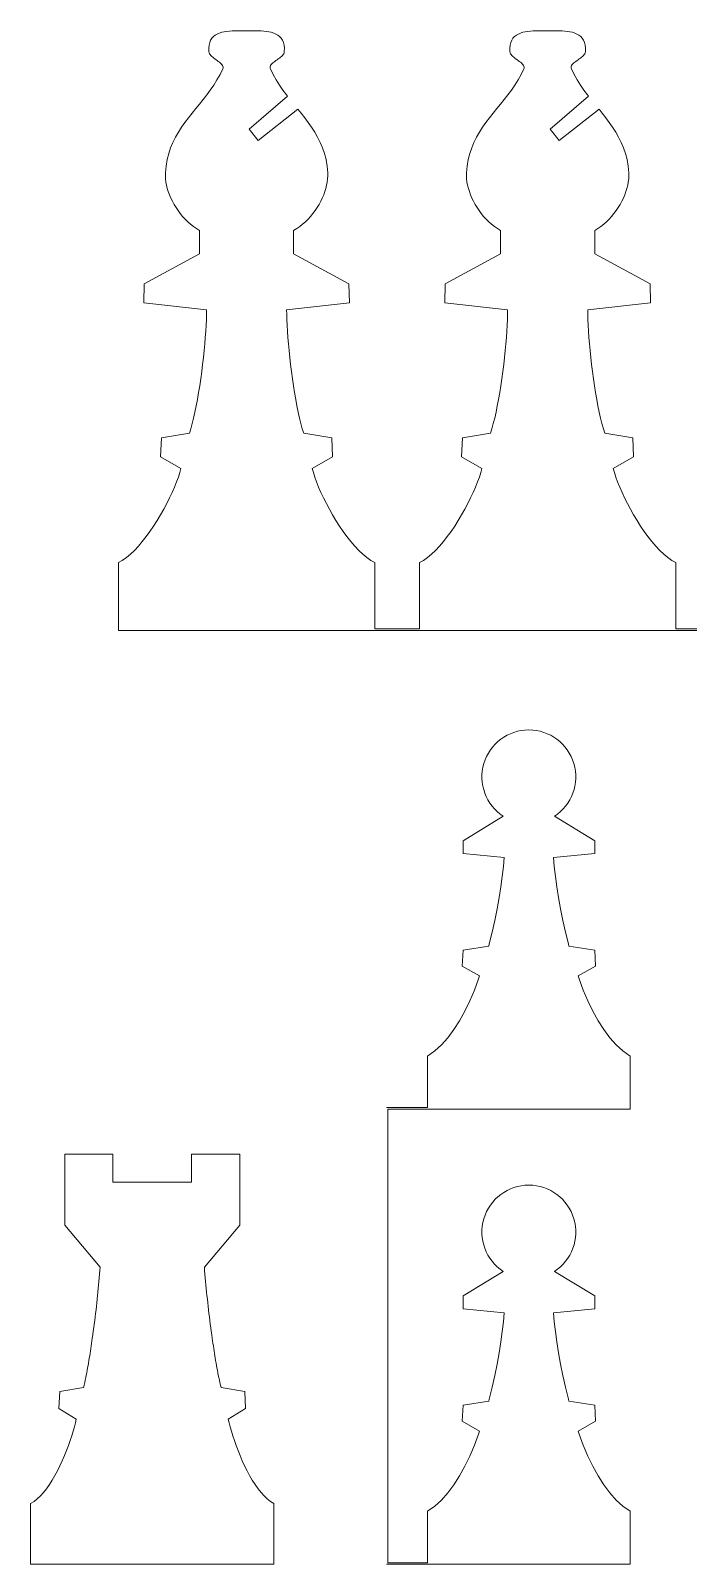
# Model space of a CAD drawing. Extents: x -85 to 527, y -293 to -76.
# Drawn here: x 282.6 to 365.4, y -292.9 to -99.8 of the extents above; entities that cross this region are included whole.
import ezdxf

# ---------------------------------------------------------------- set-up
doc = ezdxf.new("R2010")
doc.units = 0
doc.header["$MEASUREMENT"] = 0

# ---------------------------------------------------------------- blocks, each defined once
blk = doc.blocks.new('*E42')
at = {"color": 30, "linetype": 'Continuous', "lineweight": 0, "flags": 128}
blk.add_lwpolyline([(304.726869, -134.961876), (304.724511, -135.544948), (304.708003, -136.18955), (304.677851, -136.888831), (304.63456, -137.63594), (304.578637, -138.424027), (304.510586, -139.246239), (304.430914, -140.095726), (304.340126, -140.965638), (304.238727, -141.849122), (304.127224, -142.739328), (304.006122, -143.629406), (303.875927, -144.512502), (303.737144, -145.381768), (303.590279, -146.230352), (303.435837, -147.051402), (303.274325, -147.838068), (303.106247, -148.583499), (302.93211, -149.280843), (302.752419, -149.92325), (302.56768, -150.503868)], dxfattribs=at)
blk = doc.blocks.new('*E43')
at = {"color": 30, "linetype": 'Continuous', "lineweight": 0, "flags": 128}
blk.add_lwpolyline([(301.503208, -154.931883), (301.361867, -155.451785), (301.178772, -156.019759), (300.956447, -156.629066), (300.697417, -157.272965), (300.404206, -157.944719), (300.079341, -158.637588), (299.725345, -159.344832), (299.344743, -160.059713), (298.940061, -160.775491), (298.513823, -161.485427), (298.068555, -162.182782), (297.60678, -162.860818), (297.131025, -163.512794), (296.643813, -164.131971), (296.14767, -164.711611), (295.645121, -165.244974), (295.13869, -165.725321), (294.630903, -166.145913), (294.124284, -166.50001), (293.621358, -166.780874)], dxfattribs=at)
blk = doc.blocks.new('*E44')
at = {"color": 30, "linetype": 'Continuous', "lineweight": 0, "flags": 128}
blk.add_lwpolyline([(303.847538, -124.952449), (303.453917, -124.716174), (303.074707, -124.454653), (302.710641, -124.169891), (302.362452, -123.863897), (302.030873, -123.538677), (301.716636, -123.196238), (301.420474, -122.838587), (301.14312, -122.46773), (300.885306, -122.085674), (300.647766, -121.694427), (300.431232, -121.295995), (300.236437, -120.892384), (300.064114, -120.485603), (299.914995, -120.077657), (299.789814, -119.670553), (299.689302, -119.266298), (299.614193, -118.8669), (299.565219, -118.474364), (299.543114, -118.090698), (299.54861, -117.717909), (299.627657, -116.861617), (299.767381, -116.053347), (299.962622, -115.288644), (300.208224, -114.563051), (300.499031, -113.872112), (300.829883, -113.21137), (301.195625, -112.57637), (301.591099, -111.962655), (302.011147, -111.36577), (302.450612, -110.781257), (302.904337, -110.204662), (303.367165, -109.631526), (303.833938, -109.057395), (304.299499, -108.477813), (304.758691, -107.888322), (305.206357, -107.284467), (305.637338, -106.661792), (306.046478, -106.01584), (306.42862, -105.342155), (306.778606, -104.636281), (306.8173, -104.516046), (306.822803, -104.40057), (306.798425, -104.289257), (306.747477, -104.181511), (306.673269, -104.076736), (306.579111, -103.974334), (306.468315, -103.87371), (306.344189, -103.774268), (306.210044, -103.67541), (306.069191, -103.576541), (305.924939, -103.477063), (305.7806, -103.376382), (305.639483, -103.2739), (305.504899, -103.169021), (305.380158, -103.061148), (305.26857, -102.949685), (305.173446, -102.834037), (305.098096, -102.713606), (305.04583, -102.587795), (305.019958, -102.45601), (305.006937, -102.025925), (305.043465, -101.645399), (305.125683, -101.3114), (305.249731, -101.020893), (305.411752, -100.770848), (305.607887, -100.55823), (305.834276, -100.380008), (306.087062, -100.233149), (306.362385, -100.11462), (306.656387, -100.021389), (306.965209, -99.950422), (307.284993, -99.898688), (307.611878, -99.863153), (307.942008, -99.840786), (308.271523, -99.828552), (308.596565, -99.82342), (308.913274, -99.822358), (309.217792, -99.822331), (309.506261, -99.820309), (309.774821, -99.813257)], dxfattribs=at)
blk = doc.blocks.new('*E45')
at = {"color": 30, "linetype": 'Continuous', "lineweight": 0, "flags": 128}
blk.add_lwpolyline([(314.822848, -134.961876), (314.825206, -135.544948), (314.841714, -136.18955), (314.871867, -136.888831), (314.915157, -137.63594), (314.971081, -138.424027), (315.039132, -139.246239), (315.118804, -140.095726), (315.209592, -140.965638), (315.31099, -141.849122), (315.422493, -142.739328), (315.543596, -143.629406), (315.673791, -144.512502), (315.812574, -145.381768), (315.959439, -146.230352), (316.113881, -147.051402), (316.275393, -147.838068), (316.44347, -148.583499), (316.617607, -149.280843), (316.797298, -149.92325), (316.982037, -150.503868)], dxfattribs=at)
blk = doc.blocks.new('*E46')
at = {"color": 30, "linetype": 'Continuous', "lineweight": 0, "flags": 128}
blk.add_lwpolyline([(318.046509, -154.931883), (318.18785, -155.451785), (318.370945, -156.019759), (318.59327, -156.629066), (318.8523, -157.272965), (319.145511, -157.944719), (319.470376, -158.637588), (319.824372, -159.344832), (320.204974, -160.059713), (320.609656, -160.775491), (321.035894, -161.485427), (321.481162, -162.182782), (321.942937, -162.860818), (322.418692, -163.512794), (322.905904, -164.131971), (323.402047, -164.711611), (323.904596, -165.244974), (324.411027, -165.725321), (324.918814, -166.145913), (325.425433, -166.50001), (325.928359, -166.780874)], dxfattribs=at)
blk = doc.blocks.new('*E47')
at = {"color": 30, "linetype": 'Continuous', "lineweight": 0, "flags": 128}
blk.add_lwpolyline([(342.648173, -134.961876), (342.645815, -135.544948), (342.629307, -136.18955), (342.599155, -136.888831), (342.555864, -137.63594), (342.499941, -138.424027), (342.43189, -139.246239), (342.352218, -140.095726), (342.26143, -140.965638), (342.160031, -141.849122), (342.048528, -142.739328), (341.927426, -143.629406), (341.797231, -144.512502), (341.658448, -145.381768), (341.511583, -146.230352), (341.357141, -147.051402), (341.195629, -147.838068), (341.027551, -148.583499), (340.853414, -149.280843), (340.673723, -149.92325), (340.488984, -150.503868)], dxfattribs=at)
blk = doc.blocks.new('*E48')
at = {"color": 30, "linetype": 'Continuous', "lineweight": 0, "flags": 128}
blk.add_lwpolyline([(339.424512, -154.931883), (339.283171, -155.451785), (339.100076, -156.019759), (338.877751, -156.629066), (338.618721, -157.272965), (338.32551, -157.944719), (338.000645, -158.637588), (337.646649, -159.344832), (337.266047, -160.059713), (336.861365, -160.775491), (336.435127, -161.485427), (335.989859, -162.182782), (335.528085, -162.860818), (335.052329, -163.512794), (334.565118, -164.131971), (334.068975, -164.711611), (333.566426, -165.244974), (333.059995, -165.725321), (332.552208, -166.145913), (332.045589, -166.50001), (331.542663, -166.780874)], dxfattribs=at)
blk = doc.blocks.new('*E49')
at = {"color": 30, "linetype": 'Continuous', "lineweight": 0, "flags": 128}
blk.add_lwpolyline([(341.768842, -124.952449), (341.375221, -124.716174), (340.996011, -124.454653), (340.631945, -124.169891), (340.283756, -123.863897), (339.952177, -123.538677), (339.63794, -123.196238), (339.341778, -122.838587), (339.064424, -122.46773), (338.806611, -122.085674), (338.56907, -121.694427), (338.352537, -121.295995), (338.157742, -120.892384), (337.985418, -120.485603), (337.836299, -120.077657), (337.711118, -119.670553), (337.610606, -119.266298), (337.535497, -118.8669), (337.486524, -118.474364), (337.464418, -118.090698), (337.469914, -117.717909), (337.548961, -116.861617), (337.688685, -116.053347), (337.883926, -115.288644), (338.129528, -114.563051), (338.420335, -113.872112), (338.751187, -113.21137), (339.116929, -112.57637), (339.512403, -111.962655), (339.932451, -111.36577), (340.371916, -110.781257), (340.825641, -110.204662), (341.288469, -109.631526), (341.755242, -109.057395), (342.220803, -108.477813), (342.679995, -107.888322), (343.127661, -107.284467), (343.558642, -106.661792), (343.967782, -106.01584), (344.349924, -105.342155), (344.69991, -104.636281), (344.738604, -104.516046), (344.744107, -104.40057), (344.719729, -104.289257), (344.668781, -104.181511), (344.594573, -104.076736), (344.500415, -103.974334), (344.389618, -103.873711), (344.265493, -103.774268), (344.131348, -103.67541), (343.990495, -103.576541), (343.846243, -103.477064), (343.701904, -103.376382), (343.560787, -103.2739), (343.426203, -103.169021), (343.301462, -103.061148), (343.189875, -102.949686), (343.09475, -102.834037), (343.0194, -102.713606), (342.967134, -102.587795), (342.941263, -102.45601), (342.928243, -102.025925), (342.964771, -101.645399), (343.046989, -101.3114), (343.171038, -101.020893), (343.333059, -100.770848), (343.529193, -100.55823), (343.755583, -100.380008), (344.008368, -100.233149), (344.283691, -100.11462), (344.577693, -100.021389), (344.886515, -99.950422), (345.206298, -99.898688), (345.533184, -99.863153), (345.863313, -99.840786), (346.192828, -99.828552), (346.517869, -99.82342), (346.834578, -99.822358), (347.139096, -99.822331), (347.427565, -99.820309), (347.696125, -99.813257)], dxfattribs=at)
blk = doc.blocks.new('*E50')
at = {"color": 30, "linetype": 'Continuous', "lineweight": 0, "flags": 128}
blk.add_lwpolyline([(352.744153, -134.961876), (352.746511, -135.544948), (352.763019, -136.18955), (352.793171, -136.888831), (352.836462, -137.63594), (352.892385, -138.424027), (352.960436, -139.246239), (353.040108, -140.095726), (353.130896, -140.965638), (353.232295, -141.849122), (353.343798, -142.739328), (353.4649, -143.629406), (353.595095, -144.512502), (353.733878, -145.381768), (353.880743, -146.230352), (354.035185, -147.051402), (354.196697, -147.838068), (354.364775, -148.583499), (354.538912, -149.280843), (354.718603, -149.92325), (354.903342, -150.503868)], dxfattribs=at)
blk = doc.blocks.new('*E51')
at = {"color": 30, "linetype": 'Continuous', "lineweight": 0, "flags": 128}
blk.add_lwpolyline([(355.967814, -154.931883), (356.109155, -155.451785), (356.29225, -156.019759), (356.514575, -156.629066), (356.773605, -157.272965), (357.066816, -157.944719), (357.391681, -158.637588), (357.745677, -159.344832), (358.126279, -160.059713), (358.530961, -160.775491), (358.957198, -161.485427), (359.402467, -162.182782), (359.864241, -162.860818), (360.339997, -163.512794), (360.827208, -164.131971), (361.323351, -164.711611), (361.8259, -165.244974), (362.332331, -165.725321), (362.840118, -166.145913), (363.346737, -166.50001), (363.849663, -166.780874)], dxfattribs=at)

msp = doc.modelspace()

# ---------------------------------------------------------------- linework, layer by layer
at = {"color": 30, "linetype": 'Continuous', "lineweight": 0}
for p, q in [((314.939037, -108.078332), (310.11537, -112.229192)), ((352.860341, -108.078332), (348.036675, -112.229192)), ((311.23359, -113.659333), (316.250355, -109.715489)), ((349.154895, -113.659333), (354.17166, -109.715489)), ((310.11537, -112.229192), (311.23359, -113.659333)), ((348.036675, -112.229192), (349.154895, -113.659333)), ((303.847538, -127.925546), (303.847538, -124.952449)), ((315.702179, -127.925546), (315.702179, -124.952449)), ((341.768842, -127.925546), (341.768842, -124.952449)), ((353.623484, -127.925546), (353.623484, -124.952449)), ((296.878082, -131.69147), (303.847538, -127.925546)), ((322.671635, -131.69147), (315.702179, -127.925546)), ((334.799387, -131.69147), (341.768842, -127.925546)), ((360.592939, -131.69147), (353.623484, -127.925546)), ((296.812947, -134.069948), (296.878082, -131.69147)), ((322.73677, -134.069948), (322.671635, -131.69147)), ((334.734251, -134.069948), (334.799387, -131.69147)), ((360.658074, -134.069948), (360.592939, -131.69147)), ((304.726869, -134.961876), (296.812947, -134.069948)), ((314.822848, -134.961876), (322.73677, -134.069948)), ((342.648173, -134.961876), (334.734251, -134.069948)), ((352.744153, -134.961876), (360.658074, -134.069948)), ((299.04834, -151.060695), (302.56768, -150.503868)), ((320.501377, -151.060695), (316.982037, -150.503868)), ((336.969645, -151.060695), (340.488984, -150.503868)), ((358.422681, -151.060695), (354.903342, -150.503868)), ((298.939593, -153.450663), (299.04834, -151.060695)), ((320.610124, -153.450663), (320.501377, -151.060695)), ((336.860898, -153.450663), (336.969645, -151.060695)), ((358.531428, -153.450663), (358.422681, -151.060695)), ((301.503208, -154.931883), (298.939593, -153.450663)), ((318.046509, -154.931883), (320.610124, -153.450663)), ((339.424512, -154.931883), (336.860898, -153.450663)), ((355.967814, -154.931883), (358.531428, -153.450663)), ((293.621358, -175.334092), (293.621358, -166.780874)), ((325.928359, -175.134092), (325.928359, -166.780874)), ((331.542663, -175.134092), (331.542663, -166.780874)), ((363.849663, -175.134092), (363.849663, -166.780874)), ((309.774859, -175.334092), (293.621358, -175.334092)), ((309.774859, -175.334092), (325.928359, -175.334092)), ((325.928359, -175.134092), (331.542663, -175.134092)), ((331.542663, -175.334092), (325.928359, -175.334092)), ((347.696163, -175.334092), (331.542663, -175.334092)), ((347.696163, -175.334092), (363.849663, -175.334092)), ((363.849663, -175.134092), (369.707581, -175.134092)), ((363.849663, -175.334092), (369.707581, -175.334092)), ((342.110073, -198.721097), (337.037561, -201.810811)), ((348.555054, -198.721097), (353.627566, -201.810811)), ((337.037561, -201.810811), (337.037561, -203.420289)), ((353.627566, -201.810811), (353.627566, -203.420289)), ((337.037561, -203.420289), (342.237413, -203.915513)), ((353.627566, -203.420289), (348.427714, -203.915513)), ((336.944707, -217.5806), (337.037561, -215.568753)), ((337.037561, -215.568753), (340.279968, -215.062992)), ((353.627566, -215.568753), (350.385159, -215.062992)), ((353.72042, -217.5806), (353.627566, -215.568753)), ((339.133664, -218.827475), (336.944707, -217.5806)), ((351.531463, -218.827475), (353.72042, -217.5806)), ((332.580548, -235.394374), (332.580548, -228.905075)), ((358.084579, -235.594374), (358.084579, -228.905075)), ((332.580548, -235.394374), (327.391697, -235.394374)), ((345.332563, -235.594374), (327.565569, -235.594374)), ((327.565569, -235.594374), (327.565569, -292.700767)), ((345.332563, -235.594374), (358.084579, -235.594374)), ((292.945255, -241.248538), (286.878761, -241.248538)), ((286.878761, -241.248538), (286.878761, -250.208618)), ((292.945255, -244.806217), (292.945255, -241.248538)), ((302.849735, -244.806217), (302.849735, -241.248538)), ((302.849735, -241.248538), (308.91623, -241.248538)), ((308.91623, -241.248538), (308.91623, -250.208618)), ((297.897495, -244.806217), (292.945255, -244.806217)), ((297.897495, -244.806217), (302.849735, -244.806217)), ((286.878761, -250.208618), (291.335777, -255.479254)), ((308.91623, -250.208618), (304.459213, -255.479254)), ((342.110073, -256.02749), (337.037561, -259.117204)), ((348.555054, -256.02749), (353.627566, -259.117204)), ((337.037561, -259.117204), (337.037561, -260.726682)), ((353.627566, -259.117204), (353.627566, -260.726682)), ((337.037561, -260.726682), (342.237413, -261.221906)), ((353.627566, -260.726682), (348.427714, -261.221906)), ((286.13972, -273.293249), (286.232574, -271.152053)), ((286.232574, -271.152053), (289.237582, -270.653187)), ((309.562416, -271.152053), (306.557408, -270.653187)), ((309.655271, -273.293249), (309.562416, -271.152053)), ((288.328677, -274.620289), (286.13972, -273.293249)), ((307.466314, -274.620289), (309.655271, -273.293249)), ((336.944707, -274.886993), (337.037561, -272.875146)), ((337.037561, -272.875146), (340.279968, -272.369385)), ((353.627566, -272.875146), (350.385159, -272.369385)), ((353.72042, -274.886993), (353.627566, -272.875146)), ((339.133664, -276.133868), (336.944707, -274.886993)), ((351.531463, -276.133868), (353.72042, -274.886993)), ((282.576507, -292.900767), (282.576507, -285.237856)), ((313.218483, -292.900767), (313.218483, -285.237856)), ((332.580548, -292.700767), (332.580548, -286.211468)), ((358.084579, -292.900767), (358.084579, -286.211468)), ((297.897495, -292.900767), (282.576507, -292.900767)), ((297.897495, -292.900767), (313.218483, -292.900767)), ((345.332563, -292.900767), (327.409286, -292.900767)), ((332.580548, -292.700767), (327.565569, -292.700767)), ((345.332563, -292.900767), (358.084579, -292.900767))]:
    msp.add_line(p, q, dxfattribs=at)
at = {"color": 30, "linetype": 'Continuous', "lineweight": 0, "flags": 128}
for points in [[(314.939037, -108.078332), (314.791026, -107.888322), (314.343361, -107.284467), (313.912379, -106.661792), (313.503239, -106.01584), (313.121097, -105.342155), (312.771111, -104.636281), (312.732417, -104.516046), (312.726915, -104.40057), (312.751292, -104.289257), (312.80224, -104.181511), (312.876448, -104.076736), (312.970606, -103.974334), (313.081403, -103.873711), (313.205529, -103.774268), (313.339673, -103.67541), (313.480526, -103.576541), (313.624778, -103.477064), (313.769117, -103.376382), (313.910234, -103.2739), (314.044818, -103.169021), (314.169559, -103.061148), (314.281147, -102.949686), (314.376271, -102.834037), (314.451621, -102.713606), (314.503887, -102.587795), (314.529759, -102.45601), (314.542779, -102.025925), (314.506252, -101.645399), (314.424034, -101.311399), (314.299985, -101.020893), (314.137964, -100.770847), (313.94183, -100.55823), (313.71544, -100.380008), (313.462655, -100.233149), (313.187331, -100.11462), (312.89333, -100.021388), (312.584508, -99.950422), (312.264724, -99.898688), (311.937839, -99.863153), (311.607709, -99.840785), (311.278194, -99.828552), (310.953152, -99.82342), (310.636443, -99.822357), (310.331925, -99.822331), (310.043457, -99.820308), (309.774897, -99.813257)], [(352.860341, -108.078332), (352.71233, -107.888322), (352.264665, -107.284467), (351.833684, -106.661792), (351.424543, -106.01584), (351.042402, -105.342155), (350.692416, -104.636281), (350.653722, -104.516046), (350.648219, -104.40057), (350.672597, -104.289257), (350.723545, -104.181511), (350.797752, -104.076736), (350.89191, -103.974334), (351.002707, -103.873711), (351.126833, -103.774268), (351.260978, -103.67541), (351.401831, -103.576541), (351.546082, -103.477064), (351.690422, -103.376382), (351.831538, -103.2739), (351.966122, -103.169021), (352.090864, -103.061148), (352.202451, -102.949686), (352.297575, -102.834037), (352.372926, -102.713606), (352.425192, -102.587795), (352.451063, -102.45601), (352.464084, -102.025925), (352.427556, -101.645399), (352.345338, -101.311399), (352.22129, -101.020893), (352.059269, -100.770847), (351.863134, -100.55823), (351.636745, -100.380008), (351.383959, -100.233149), (351.108636, -100.11462), (350.814634, -100.021388), (350.505812, -99.950422), (350.186029, -99.898688), (349.859143, -99.863153), (349.529013, -99.840785), (349.199498, -99.828552), (348.874457, -99.82342), (348.557748, -99.822357), (348.25323, -99.822331), (347.964761, -99.820308), (347.696201, -99.813257)], [(315.702179, -124.952449), (316.0958, -124.716174), (316.47501, -124.454653), (316.839076, -124.169892), (317.187265, -123.863898), (317.518844, -123.538678), (317.833082, -123.196239), (318.129243, -122.838587), (318.406598, -122.46773), (318.664411, -122.085675), (318.901951, -121.694427), (319.118485, -121.295995), (319.31328, -120.892385), (319.485603, -120.485603), (319.634722, -120.077657), (319.759904, -119.670553), (319.860415, -119.266298), (319.935524, -118.8669), (319.984498, -118.474364), (320.006603, -118.090698), (320.001107, -117.717909), (319.92206, -116.861617), (319.782337, -116.053347), (319.587095, -115.288644), (319.341493, -114.563051), (319.050686, -113.872112), (318.719834, -113.21137), (318.354092, -112.57637), (317.958619, -111.962655), (317.53857, -111.36577), (317.099105, -110.781257), (316.64538, -110.204662), (316.250355, -109.715489)], [(353.623484, -124.952449), (354.017105, -124.716174), (354.396315, -124.454653), (354.76038, -124.169892), (355.108569, -123.863898), (355.440149, -123.538678), (355.754386, -123.196239), (356.050548, -122.838587), (356.327902, -122.46773), (356.585715, -122.085675), (356.823255, -121.694427), (357.039789, -121.295995), (357.234584, -120.892385), (357.406908, -120.485603), (357.556026, -120.077657), (357.681208, -119.670553), (357.78172, -119.266298), (357.856829, -118.8669), (357.905802, -118.474364), (357.927908, -118.090698), (357.922412, -117.717909), (357.843364, -116.861617), (357.703641, -116.053347), (357.5084, -115.288644), (357.262797, -114.563051), (356.971991, -113.872112), (356.641138, -113.21137), (356.275397, -112.57637), (355.879923, -111.962655), (355.459875, -111.36577), (355.02041, -110.781257), (354.566684, -110.204662), (354.17166, -109.715489)], [(340.279968, -215.062992), (340.353581, -214.794353), (340.720681, -213.306785), (341.048504, -211.830375), (341.337885, -210.377789), (341.58966, -208.961692), (341.804665, -207.59475), (341.983734, -206.289628), (342.127705, -205.058994), (342.237413, -203.915513)], [(350.385159, -215.062992), (350.311546, -214.794353), (349.944446, -213.306785), (349.616623, -211.830375), (349.327242, -210.377789), (349.075467, -208.961692), (348.860462, -207.59475), (348.681393, -206.289628), (348.537422, -205.058994), (348.427714, -203.915513)], [(332.580548, -228.905075), (333.484162, -228.271555), (334.338469, -227.497201), (335.144307, -226.594681), (335.90251, -225.57666), (336.613914, -224.455803), (337.279356, -223.244777), (337.89967, -221.956248), (338.475693, -220.60288), (339.008259, -219.197341), (339.133664, -218.827475)], [(358.084579, -228.905075), (357.180965, -228.271555), (356.326658, -227.497201), (355.52082, -226.594681), (354.762617, -225.57666), (354.051213, -224.455803), (353.385771, -223.244777), (352.765457, -221.956248), (352.189434, -220.60288), (351.656868, -219.197341), (351.531463, -218.827475)], [(291.335777, -255.479254), (291.29998, -255.928749), (291.262733, -256.378134), (291.224036, -256.827401), (291.183892, -257.276543), (291.1423, -257.725552), (291.099261, -258.17442), (291.054777, -258.623139), (291.008848, -259.071701), (290.961476, -259.520098), (290.91266, -259.968323), (290.862402, -260.416367), (290.810703, -260.864222), (290.757564, -261.311881), (290.702984, -261.759336), (290.646967, -262.206579), (290.589511, -262.653602), (290.530619, -263.100397), (290.47029, -263.546956), (290.408527, -263.993271), (290.345329, -264.439335), (290.297954, -264.768616), (290.250896, -265.092633), (290.203963, -265.411938), (290.15696, -265.727081), (290.109694, -266.038613), (290.061972, -266.347087), (290.0136, -266.653053), (289.964385, -266.957062), (289.914133, -267.259666), (289.86265, -267.561415), (289.809744, -267.862861), (289.75522, -268.164556), (289.698885, -268.467049), (289.640546, -268.770893), (289.580009, -269.076639), (289.51708, -269.384838), (289.451567, -269.696041), (289.383275, -270.010799), (289.312012, -270.329664), (289.237582, -270.653187)], [(304.459213, -255.479254), (304.495011, -255.928749), (304.532258, -256.378134), (304.570954, -256.827401), (304.611099, -257.276543), (304.652691, -257.725552), (304.695729, -258.17442), (304.740213, -258.623139), (304.786142, -259.071701), (304.833515, -259.520098), (304.88233, -259.968323), (304.932588, -260.416367), (304.984287, -260.864222), (305.037427, -261.311881), (305.092006, -261.759336), (305.148024, -262.206579), (305.205479, -262.653602), (305.264372, -263.100397), (305.3247, -263.546956), (305.386464, -263.993271), (305.449662, -264.439335), (305.497037, -264.768616), (305.544094, -265.092633), (305.591028, -265.411938), (305.638031, -265.727081), (305.685296, -266.038613), (305.733018, -266.347087), (305.78139, -266.653053), (305.830606, -266.957062), (305.880858, -267.259666), (305.93234, -267.561415), (305.985247, -267.862861), (306.039771, -268.164556), (306.096105, -268.467049), (306.154445, -268.770893), (306.214982, -269.076639), (306.27791, -269.384838), (306.343423, -269.696041), (306.411715, -270.010799), (306.482979, -270.329664), (306.557408, -270.653187)], [(340.279968, -272.369385), (340.353581, -272.100746), (340.720681, -270.613178), (341.048504, -269.136768), (341.337885, -267.684182), (341.58966, -266.268085), (341.804665, -264.901143), (341.983734, -263.596021), (342.127705, -262.365387), (342.237413, -261.221906)], [(350.385159, -272.369385), (350.311546, -272.100746), (349.944446, -270.613178), (349.616623, -269.136768), (349.327242, -267.684182), (349.075467, -266.268085), (348.860462, -264.901143), (348.681393, -263.596021), (348.537422, -262.365387), (348.427714, -261.221906)], [(288.328677, -274.620289), (288.215081, -275.086089), (288.079034, -275.594983), (287.921223, -276.14093), (287.742338, -276.71789), (287.543068, -277.319822), (287.324103, -277.940685), (287.086131, -278.57444), (286.829842, -279.215045), (286.555926, -279.85646), (286.26507, -280.492643), (285.957965, -281.117556), (285.6353, -281.725156), (285.297763, -282.309404), (284.946044, -282.864259), (284.580833, -283.38368), (284.202818, -283.861626), (283.812689, -284.292058), (283.411135, -284.668934), (282.998844, -284.986213), (282.576507, -285.237856)], [(307.466314, -274.620289), (307.579909, -275.086089), (307.715957, -275.594983), (307.873768, -276.14093), (308.052653, -276.71789), (308.251922, -277.319822), (308.470888, -277.940685), (308.708859, -278.57444), (308.965148, -279.215045), (309.239065, -279.85646), (309.52992, -280.492643), (309.837025, -281.117556), (310.159691, -281.725156), (310.497228, -282.309404), (310.848946, -282.864259), (311.214157, -283.38368), (311.592172, -283.861626), (311.982301, -284.292058), (312.383856, -284.668934), (312.796146, -284.986213), (313.218483, -285.237856)], [(332.580548, -286.211468), (333.484162, -285.577948), (334.338469, -284.803594), (335.144307, -283.901074), (335.90251, -282.883053), (336.613914, -281.762196), (337.279356, -280.55117), (337.89967, -279.262641), (338.475693, -277.909273), (339.008259, -276.503734), (339.133664, -276.133868)], [(358.084579, -286.211468), (357.180965, -285.577948), (356.326658, -284.803594), (355.52082, -283.901074), (354.762617, -282.883053), (354.051213, -281.762196), (353.385771, -280.55117), (352.765457, -279.262641), (352.189434, -277.909273), (351.656868, -276.503734), (351.531463, -276.133868)]]:
    msp.add_lwpolyline(points, dxfattribs=at)
at = {"color": 30, "linetype": 'Continuous', "lineweight": 0}
for centre, start, end in [((345.332563, -193.76342), 90.000003, 236.976135), ((345.332564, -193.76342), -56.976133, 90.000003), ((345.332563, -251.069813), 90.000003, 236.976135), ((345.332564, -251.069813), -56.976133, 90.000003)]:
    msp.add_arc(centre, 5.912952, start, end, dxfattribs=at)

# ---------------------------------------------------------------- block references
at = {"color": 30, "linetype": 'Continuous'}
for name in ['*E44', '*E49', '*E42', '*E45', '*E47', '*E50', '*E43', '*E46', '*E48', '*E51']:
    msp.add_blockref(name, (0, 0), dxfattribs=at)

doc.saveas('drawing.dxf')
